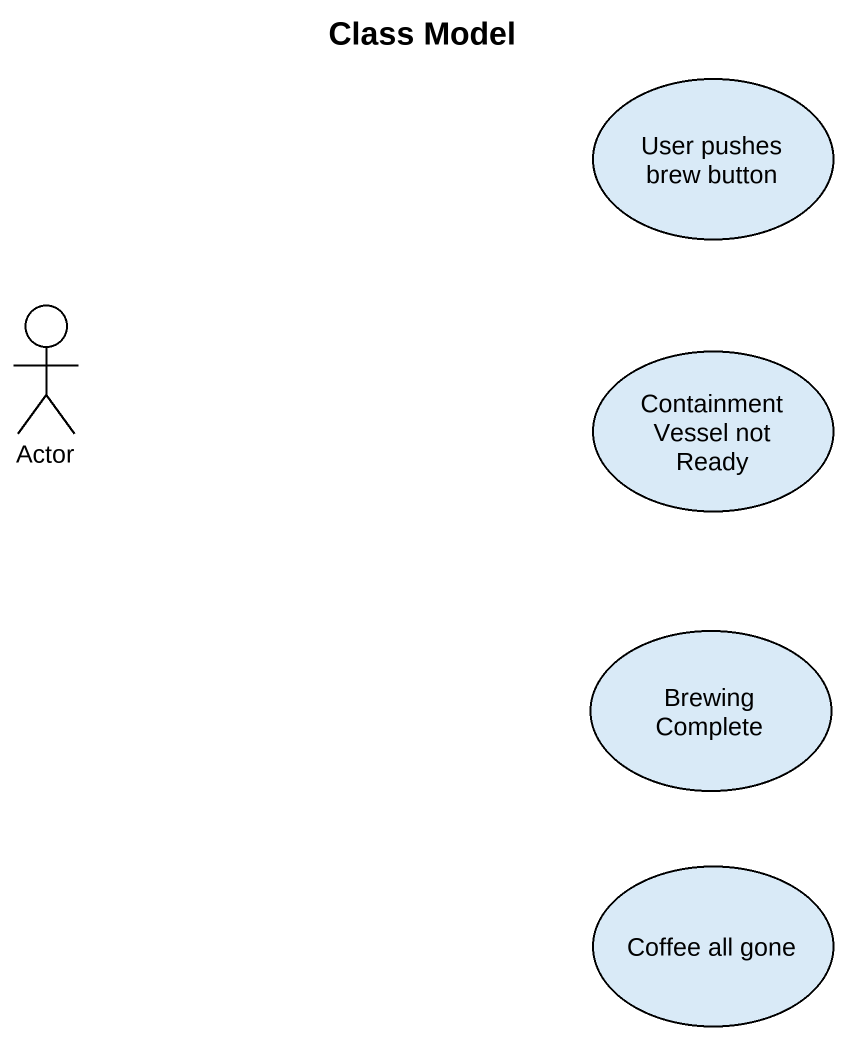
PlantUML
@startuml
title Class Model
usecase "User pushes brew button" as User_pushes_brew_button
actor "Actor" as Actor_
usecase "Containment Vessel not Ready" as Containment_Vessel_not_Ready
usecase "Brewing Complete" as Brewing_Complete
usecase "Coffee all gone" as Coffee_all_gone
@enduml
